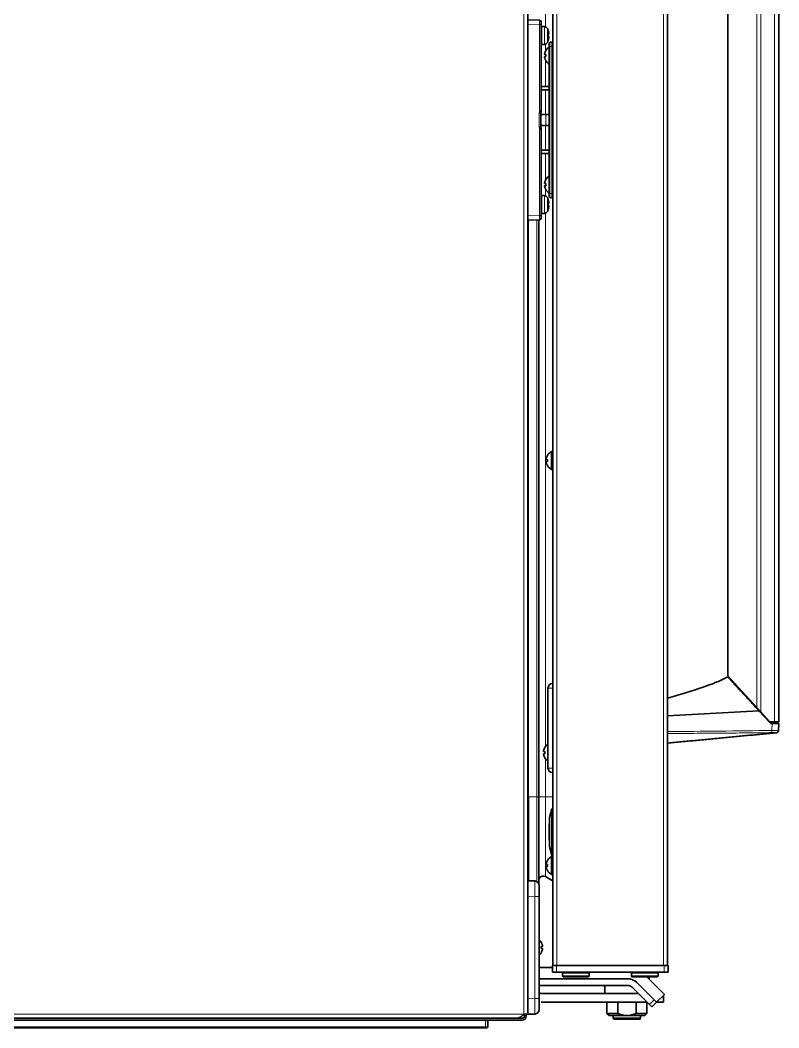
# Model space of a CAD drawing. Header units: millimetres. Extents: x -1803 to 2559, y -1143 to 2136.
# Drawn here: x 2214.7 to 2555.9, y 40.2 to 493.1 of the extents above; entities that cross this region are included whole.
import ezdxf

# ---------------------------------------------------------------- set-up
doc = ezdxf.new("R2010")
doc.units = ezdxf.units.MM

msp = doc.modelspace()

# ---------------------------------------------------------------- linework, layer by layer
at = {"linetype": 'Continuous', "lineweight": 13}
for p, q in [((2441.25, 939.8), (2441.25, 46.3)), ((2456.05, 828.17), (2456.05, 68.17)), ((2504.05, 828.17), (2504.05, 68.17)), ((2450.86, 729.7), (2450.86, 490.15)), ((2553.85, 177.67), (2553.85, 718.67)), ((2545.89, 184.18), (2545.89, 712.16)), ((2547.68, 714.12), (2547.68, 182.23)), ((2448.27, 491.07), (2443.05, 491.2)), ((2449.05, 491.07), (2448.27, 491.07)), ((2448.27, 491.07), (2448.27, 452.33)), ((2449.35, 482.2), (2449.35, 490.2)), ((2450.45, 482.2), (2450.45, 490.2)), ((2451.81, 483.08), (2451.81, 489.33)), ((2450.86, 482.25), (2450.86, 478.98)), ((2452.55, 481.19), (2453.54, 481.19)), ((2453.54, 481.19), (2454.25, 481.2)), ((2453.54, 415.16), (2453.54, 481.19)), ((2450.86, 477.67), (2450.86, 476.67)), ((2450.86, 475.35), (2450.86, 463.2)), ((2450.86, 461.7), (2450.86, 450.68)), ((2448.79, 451.37), (2448.01, 451.37)), ((2448.01, 451.37), (2448.01, 445.04)), ((2449.05, 452.33), (2448.27, 452.33)), ((2451.07, 445.67), (2451.07, 450.67)), ((2451.11, 445.67), (2451.11, 450.67)), ((2448.79, 445.04), (2448.01, 445.04)), ((2449.05, 444.08), (2448.27, 444.08)), ((2448.27, 444.08), (2448.27, 405.34)), ((2450.86, 445.68), (2450.86, 434.71)), ((2450.86, 433.2), (2450.86, 421)), ((2450.86, 419.68), (2450.86, 418.67)), ((2450.86, 417.36), (2450.86, 414.16)), ((2449.35, 406.2), (2449.35, 414.2)), ((2450.45, 406.2), (2450.45, 414.2)), ((2451.81, 407.08), (2451.81, 413.33)), ((2452.55, 415.16), (2453.54, 415.16)), ((2453.54, 415.16), (2454.25, 415.14)), ((2448.27, 405.34), (2443.05, 405.2)), ((2443.21, 403.21), (2443.21, 144)), ((2447.06, 403.31), (2447.06, 144)), ((2449.05, 405.34), (2448.27, 405.34)), ((2450.86, 406.26), (2450.86, 166.64)), ((2453.45, 295.17), (2453.45, 299.12)), ((2453.65, 295.17), (2453.65, 299.17)), ((2453.85, 295.17), (2453.85, 299.17)), ((2453.45, 291.23), (2453.45, 295.17)), ((2453.65, 291.17), (2453.65, 295.17)), ((2453.85, 291.17), (2453.85, 295.17)), ((2454.02, 192.91), (2452.05, 192.91)), ((2454.25, 192.91), (2454.02, 192.91)), ((2454.02, 192.91), (2454.02, 156.94)), ((2552.86, 176.92), (2552.75, 173.85)), ((2554.78, 172.89), (2554.84, 172.83)), ((2450.86, 161.21), (2450.86, 144)), ((2454.02, 156.94), (2452.05, 156.94)), ((2454.02, 156.94), (2454.25, 156.94)), ((2443.21, 144), (2443.05, 144)), ((2447.06, 144), (2443.21, 144)), ((2447.9, 144), (2447.06, 144)), ((2447.06, 144), (2447.06, 105.93)), ((2447.9, 144), (2450.86, 144)), ((2450.86, 144), (2450.86, 108.2)), ((2454.25, 144), (2450.86, 144)), ((2453.45, 113.17), (2453.45, 117.12)), ((2453.65, 113.17), (2453.65, 117.17)), ((2453.85, 113.17), (2453.85, 117.17)), ((2453.45, 109.23), (2453.45, 113.17)), ((2453.65, 109.17), (2453.65, 113.17)), ((2453.85, 109.17), (2453.85, 113.17)), ((2446.12, 99.2), (2443.05, 99.31)), ((2448.05, 99.2), (2446.12, 99.2)), ((2446.12, 99.2), (2446.12, 53.41)), ((2455.85, 68.17), (2455.85, 65.17)), ((2504.25, 65.17), (2504.25, 68.17)), ((2446.12, 53.41), (2443.05, 53.3)), ((2448.05, 53.41), (2446.12, 53.41)), ((2497.68, 50.64), (2499.8, 52.76)), ((2499.05, 53.5), (2499.05, 53.53)), ((1924.85, 46.3), (2441.25, 46.3)), ((2423.95, 40.69), (2424, 43.7)), ((2493.7, 44.67), (2481.4, 44.67)), ((1998.06, 40.69), (2423.95, 40.69)), ((2423.95, 40.69), (2423.95, 40.2))]:
    msp.add_line(p, q, dxfattribs=at)
at = {"linetype": 'Continuous', "lineweight": 35}
for p, q in [((2443.05, 846.79), (2443.05, 100.15)), ((2454.25, 828.17), (2454.25, 68.17)), ((2505.85, 828.17), (2505.85, 68.17)), ((2555.85, 718.67), (2555.85, 177.67)), ((2532.85, 697.94), (2532.85, 198.41)), ((2448.27, 493.07), (2443.05, 493.2)), ((2449.05, 492.27), (2449.05, 491.07)), ((2449.05, 491.07), (2449.05, 452.33)), ((2450.45, 490.2), (2449.35, 490.2)), ((2452.05, 488.7), (2452.06, 488.7)), ((2449.35, 482.2), (2450.45, 482.2)), ((2452.06, 483.7), (2452.05, 483.7)), ((2452.55, 481.19), (2452.55, 482.19)), ((2452.55, 415.16), (2452.55, 481.19)), ((2453.54, 483.19), (2454.25, 483.2)), ((2451.07, 479.47), (2451.11, 479.47)), ((2451.11, 474.87), (2451.07, 474.87)), ((2452.55, 463.2), (2449.05, 463.2)), ((2452.55, 461.7), (2449.05, 461.7)), ((2448.79, 445.04), (2448.79, 451.37)), ((2448.79, 450.67), (2451.07, 450.67)), ((2451.11, 450.67), (2451.07, 450.67)), ((2451.11, 450.67), (2452.55, 450.67)), ((2451.07, 445.67), (2448.79, 445.67)), ((2449.05, 444.08), (2449.05, 405.34)), ((2451.11, 445.67), (2451.07, 445.67)), ((2452.55, 445.67), (2451.11, 445.67)), ((2452.55, 434.7), (2449.05, 434.7)), ((2452.55, 433.2), (2449.05, 433.2)), ((2451.07, 421.47), (2451.11, 421.47)), ((2451.11, 416.87), (2451.07, 416.87)), ((2450.45, 414.2), (2449.35, 414.2)), ((2452.05, 412.7), (2452.06, 412.7)), ((2452.55, 414.16), (2452.55, 415.16)), ((2453.54, 413.16), (2454.25, 413.14)), ((2452.06, 407.7), (2452.05, 407.7)), ((2448.27, 403.34), (2443.05, 403.2)), ((2447.9, 403.34), (2447.9, 144)), ((2449.05, 405.34), (2449.05, 404.14)), ((2449.35, 406.2), (2450.45, 406.2)), ((2453.85, 299.17), (2453.65, 299.17)), ((2451.77, 297.47), (2451.81, 297.47)), ((2451.81, 292.87), (2451.77, 292.87)), ((2453.65, 291.17), (2453.85, 291.17)), ((2454.02, 194.9), (2454.25, 194.91)), ((2545.89, 184.18), (2532.85, 198.41)), ((2534.26, 196.88), (2534.25, 196.4)), ((2452.05, 156.94), (2452.05, 192.91)), ((2505.85, 180.42), (2546.85, 182.71)), ((2545.89, 184.18), (2547.68, 182.23)), ((2546.85, 182.71), (2551.73, 177.41)), ((2547.68, 182.23), (2551.85, 177.67)), ((2550.46, 179.2), (2550.45, 178.79)), ((2553.85, 177.67), (2551.85, 177.67)), ((2552.86, 176.92), (2552.83, 176.92)), ((2552.86, 176.92), (2555.85, 176.92)), ((2553.15, 177.67), (2553.15, 176.92)), ((2555.85, 177.67), (2553.85, 177.67)), ((2554.65, 177.67), (2554.65, 176.92)), ((2555.85, 176.92), (2555.75, 173.85)), ((2555.75, 173.85), (2555.74, 173.79)), ((2450.57, 166.22), (2450.61, 166.22)), ((2450.61, 161.62), (2450.57, 161.62)), ((2454.25, 154.94), (2454.02, 154.94)), ((2443.21, 144), (2443.21, 106.3)), ((2447.9, 144), (2447.9, 104.96)), ((2453.75, 138.67), (2452.75, 134.67)), ((2454.25, 138.67), (2453.75, 138.67)), ((2453.75, 128.17), (2453.75, 138.67)), ((2452.55, 131.67), (2452.55, 128.17)), ((2452.75, 121.67), (2452.75, 134.67)), ((2452.55, 128.17), (2452.55, 124.67)), ((2453.75, 117.67), (2453.75, 128.17)), ((2452.75, 121.67), (2453.75, 117.67)), ((2451.77, 115.47), (2451.81, 115.47)), ((2453.85, 117.17), (2453.65, 117.17)), ((2453.75, 117.67), (2454.25, 117.67)), ((2451.81, 110.87), (2451.77, 110.87)), ((2453.65, 109.17), (2453.85, 109.17)), ((2446.12, 106.2), (2443.05, 106.3)), ((2448.05, 104.2), (2448.05, 99.2)), ((2443.05, 99.31), (2443.05, 100.3)), ((2443.05, 99.31), (2443.05, 53.3)), ((2448.05, 99.2), (2448.05, 53.41)), ((2449, 78.6), (2449.03, 78.6)), ((2449.03, 74), (2449, 74)), ((2454.05, 68.17), (2455.85, 68.17)), ((2454.05, 65.17), (2454.05, 68.17)), ((2455.85, 68.17), (2504.25, 68.17)), ((2504.25, 68.17), (2506.05, 68.17)), ((2506.05, 68.17), (2506.05, 65.17)), ((2448.05, 67.3), (2454.05, 67.3)), ((2455.85, 65.17), (2454.05, 65.17)), ((2504.25, 65.17), (2455.85, 65.17)), ((2458.8, 65.17), (2458.55, 64.92)), ((2458.55, 64.92), (2458.55, 63.42)), ((2458.55, 64.92), (2470.55, 64.92)), ((2470.55, 63.42), (2458.55, 63.42)), ((2458.55, 63.42), (2458.8, 63.17)), ((2470.55, 64.92), (2470.3, 65.17)), ((2470.3, 63.17), (2470.55, 63.42)), ((2470.55, 63.42), (2470.55, 64.92)), ((2489.8, 65.17), (2489.55, 64.92)), ((2489.55, 64.92), (2501.55, 64.92)), ((2489.55, 64.92), (2489.55, 63.42)), ((2501.55, 63.42), (2489.55, 63.42)), ((2489.55, 63.42), (2489.8, 63.17)), ((2501.55, 64.92), (2501.3, 65.17)), ((2501.3, 63.17), (2501.55, 63.42)), ((2501.55, 63.42), (2501.55, 64.92)), ((2506.05, 65.17), (2504.25, 65.17)), ((2448.25, 62.3), (2487.77, 62.3)), ((2448.25, 59.3), (2487.77, 59.3)), ((2470.3, 63.17), (2458.8, 63.17)), ((2477.55, 59.3), (2477.55, 55.7)), ((2487.8, 62.3), (2487.77, 62.3)), ((2501.3, 63.17), (2489.8, 63.17)), ((2492.01, 60.55), (2499.8, 52.76)), ((2492.04, 60.55), (2500.87, 51.71)), ((2496.48, 63.17), (2504.41, 55.25)), ((2497.55, 62.1), (2497.55, 63.17)), ((2449.05, 55.7), (2492.61, 55.7)), ((2489.89, 58.42), (2497.68, 50.64)), ((2496.85, 55.7), (2496.88, 55.7)), ((2500.87, 51.71), (2504.41, 55.25)), ((2503.95, 55.7), (2504.05, 55.7)), ((2504.05, 55.6), (2504.05, 55.7)), ((2504.05, 51.7), (2504.05, 54.89)), ((2443.05, 52.46), (2443.05, 53.3)), ((2443.05, 52.47), (2443.05, 46.3)), ((2448.05, 53.41), (2448.05, 48.41)), ((2496.61, 51.7), (2449.05, 51.7)), ((2478.55, 51.7), (2478.55, 46.7)), ((2483.43, 46.7), (2483.43, 51.7)), ((2491.68, 51.7), (2491.68, 46.7)), ((2496.55, 46.7), (2496.55, 51.7)), ((2498.74, 49.58), (2497.68, 50.64)), ((2498.74, 49.58), (2500.86, 51.7)), ((2499.8, 52.76), (2500.86, 51.7)), ((2504.05, 51.7), (2500.85, 51.7)), ((2441.25, 46.3), (2443.05, 46.3)), ((2441.45, 46.3), (2441.45, 45.5)), ((2442.25, 46.3), (2442.25, 45.5)), ((2446.12, 46.41), (2443.05, 46.3)), ((2478.55, 46.7), (2483.43, 46.7)), ((2478.55, 46.7), (2479.55, 45.7)), ((2487.55, 45.7), (2479.55, 45.7)), ((2481.4, 45.7), (2481.4, 44.67)), ((2495.55, 45.7), (2487.55, 45.7)), ((2491.68, 46.7), (2496.55, 46.7)), ((2493.7, 44.67), (2493.7, 45.7)), ((2495.55, 45.7), (2496.55, 46.7)), ((2440.45, 43.7), (1924.65, 43.7)), ((1928.32, 44.5), (2437.79, 44.5)), ((2425, 43.7), (2424.95, 40.69)), ((2440.45, 44.5), (2437.79, 44.5)), ((2481.9, 44.17), (2487.55, 44.17)), ((2487.55, 44.17), (2493.2, 44.17)), ((2423.95, 40.2), (1998.06, 40.2)), ((2424.45, 40.2), (2423.95, 40.2))]:
    msp.add_line(p, q, dxfattribs=at)
for centre, radius, start, end in [((2448.25, 492.27), 0.8, 0, 88.5), ((2449.35, 489.7), 0.5, 90, 126.8705), ((2450.45, 488.7), 1.5, 24.7199, 90), ((2445.45, 486.4), 7, 19.1821, 24.7199), ((2444.89, 486.2), 7.18, 359.9988, 3.9947), ((2444.89, 486.2), 7.18, 356.0053, 0.0012), ((2449.35, 482.7), 0.5, 233.1295, 270), ((2450.45, 483.7), 1.5, 270, 335.2801), ((2455.17, 476.97), 4.8, 123.0817, 148.4186), ((2445.45, 486), 7, 335.2801, 340.8179), ((2453.55, 482.19), 1, 91, 180), ((2454.86, 477.17), 3.78, 172.3959, 179.9965), ((2454.86, 477.17), 3.78, 180.0035, 187.6041), ((2455.17, 477.37), 4.8, 211.5837, 236.9181), ((2455.17, 418.97), 4.8, 123.0817, 148.4186), ((2454.86, 419.17), 3.78, 172.3959, 179.9965), ((2454.86, 419.17), 3.78, 180.0035, 187.6041), ((2455.17, 419.37), 4.8, 211.5837, 236.9181), ((2449.35, 413.7), 0.5, 90, 126.8705), ((2450.45, 412.7), 1.5, 24.7199, 90), ((2445.45, 410.4), 7, 19.1821, 24.7199), ((2453.55, 414.16), 1, 180, 269), ((2445.45, 410), 7, 335.2801, 340.8179), ((2444.89, 410.2), 7.18, 359.9988, 3.9947), ((2444.89, 410.2), 7.18, 356.0053, 0.0012), ((2448.25, 404.14), 0.8, 271.5, 0), ((2449.35, 406.7), 0.5, 233.1295, 270), ((2450.45, 407.7), 1.5, 270, 335.2801), ((2455.87, 294.97), 4.8, 120.3012, 148.4186), ((2453.65, 298.77), 0.4, 90, 120.3012), ((2453.85, 298.77), 0.4, 0, 90), ((2455.56, 295.17), 3.78, 172.3959, 179.9965), ((2455.56, 295.17), 3.78, 180.0035, 187.6041), ((2455.87, 295.37), 4.8, 211.5837, 239.6988), ((2453.65, 291.57), 0.4, 239.6988, 270), ((2453.85, 291.57), 0.4, 270, 0), ((2454.05, 192.91), 2, 91, 180), ((2552.83, 178.42), 1.5, 222.6146, 270), ((2554.74, 173.82), 1, 275.4124, 358), ((2454.67, 163.72), 4.8, 123.0817, 148.4186), ((2454.36, 163.92), 3.78, 172.3959, 179.9965), ((2454.36, 163.92), 3.78, 180.0035, 187.6041), ((2454.67, 164.12), 4.8, 211.5837, 236.9181), ((2454.05, 156.94), 2, 180, 269), ((2452.8, 131.67), 0.25, 101.5383, 180), ((2452.8, 124.67), 0.25, 180, 258.4617), ((2455.56, 113.17), 3.78, 172.3959, 179.9965), ((2455.87, 112.97), 4.8, 120.3012, 148.4186), ((2453.65, 116.77), 0.4, 90, 120.3012), ((2453.85, 116.77), 0.4, 0, 90), ((2455.56, 113.17), 3.78, 180.0035, 187.6041), ((2455.87, 113.37), 4.8, 211.5837, 239.6988), ((2453.65, 109.57), 0.4, 239.6988, 270), ((2453.85, 109.57), 0.4, 270, 0), ((2446.05, 104.2), 2, 0, 88), ((2449.9, 106.44), 2, 61.5697, 180), ((2430.34, 70.3), 43.1, 56.2944, 61.5697), ((2444.93, 76.1), 4.8, 31.5837, 50.3593), ((2444.93, 76.5), 4.8, 309.6406, 328.4186), ((2445.25, 76.3), 3.78, 0.0035, 7.6041), ((2445.25, 76.3), 3.78, 352.3959, 359.9965), ((2448.25, 65.3), 3, 266.1764, 270), ((2448.25, 65.3), 6, 268.0889, 270), ((2487.77, 56.3), 6, 45, 90), ((2487.77, 56.3), 3, 45, 90), ((2487.8, 56.3), 6, 45, 90), ((2449.05, 57.7), 2, 239.9991, 270), ((2440.45, 45.5), 1, 270, 0), ((2440.45, 45.5), 1.8, 270, 0), ((2446.05, 48.41), 2, 272, 0), ((2481.9, 44.67), 0.5, 180, 270), ((2493.2, 44.67), 0.5, 270, 0), ((2424.45, 40.7), 0.5, 270, 359)]:
    msp.add_arc(centre, radius, start, end, dxfattribs=at)
at = {"linetype": 'Continuous', "lineweight": 13}
for centre, major_axis, ratio, start_param, end_param in [((2448.25, 491.07), (0.02, 2), 0.010465, 4.71291, 6.283021), ((2453.55, 481.19), (-0.02, 2), 0.008724, 0.000076, 1.570568), ((2450.49, 451.4), (2.48, 0.07), 0.725498, 2.725571, 3.122058), ((2448.18, 452.06), (0.694, -0.398), 0.013012, 0.000427, 1.548078), ((2450.49, 445.01), (-2.48, 0.07), 0.725498, 0.019534, 0.416022), ((2448.18, 444.34), (0.694, 0.398), 0.013012, 4.735107, 6.283709), ((2453.55, 415.16), (0.02, 2), 0.008724, 1.571025, 3.141517), ((2448.25, 405.34), (-0.02, 2), 0.010465, 3.141757, 4.711868), ((2454.05, 192.91), (-0.03, 2), 0.01745, 0, 1.570492), ((2552.75, 173.88), (-0.013, 1), 0.00149, 3.171552, 4.67746), ((2554.75, 173.89), (-0.999, 0.035), 0.999958, 1.637092, 3.141593), ((2454.05, 156.94), (0.03, 2), 0.01745, 1.571101, 3.141593), ((2446.05, 99.19), (0.07, 7), 0.009959, 4.713359, 6.282937), ((2446.05, 53.41), (-0.07, 7), 0.009959, 3.141841, 4.711419), ((2423.95, 40.7), (-1, 0.01), 0.008724, 1.571025, 3.141517)]:
    msp.add_ellipse(centre, major_axis=major_axis, ratio=ratio, start_param=start_param, end_param=end_param, dxfattribs=at)
at = {"linetype": 'Continuous', "lineweight": 35}
for points, degree in [([(2452.39, 487.2), (2452.39, 487.27), (2452.37, 487.4), (2452.34, 487.59), (2452.3, 487.78), (2452.26, 487.97), (2452.21, 488.16), (2452.16, 488.34), (2452.11, 488.52), (2452.07, 488.64), (2452.05, 488.7)], 3), ([(2452.05, 486.7), (2452.07, 486.7), (2452.11, 486.7), (2452.16, 486.7), (2452.21, 486.7), (2452.26, 486.7), (2452.3, 486.7), (2452.34, 486.7), (2452.37, 486.7), (2452.39, 486.7), (2452.39, 486.7)], 3), ([(2452.39, 485.7), (2452.39, 485.7), (2452.37, 485.7), (2452.34, 485.7), (2452.3, 485.7), (2452.26, 485.7), (2452.21, 485.7), (2452.16, 485.7), (2452.11, 485.7), (2452.07, 485.7), (2452.05, 485.7)], 3), ([(2452.05, 483.7), (2452.07, 483.76), (2452.11, 483.88), (2452.16, 484.07), (2452.21, 484.25), (2452.26, 484.44), (2452.3, 484.63), (2452.34, 484.82), (2452.37, 485.01), (2452.39, 485.14), (2452.39, 485.2)], 3), ([(2452.39, 486.7), (2452.39, 486.74), (2452.4, 486.83), (2452.4, 486.96), (2452.4, 487.08), (2452.39, 487.16), (2452.39, 487.2)], 3), ([(2452.39, 485.2), (2452.39, 485.24), (2452.4, 485.33), (2452.4, 485.45), (2452.4, 485.58), (2452.39, 485.66), (2452.39, 485.7)], 3), ([(2450.56, 478.17), (2450.55, 478.15), (2450.55, 478.1), (2450.54, 478.02), (2450.54, 477.95), (2450.54, 477.88), (2450.54, 477.81), (2450.55, 477.74), (2450.55, 477.7), (2450.56, 477.67)], 3), ([(2450.56, 476.67), (2450.55, 476.65), (2450.55, 476.6), (2450.54, 476.53), (2450.54, 476.46), (2450.54, 476.39), (2450.54, 476.32), (2450.55, 476.24), (2450.55, 476.2), (2450.56, 476.17)], 3), ([(2450.56, 477.67), (2450.57, 477.67), (2450.6, 477.67), (2450.65, 477.67), (2450.71, 477.67), (2450.77, 477.67), (2450.84, 477.67), (2450.91, 477.67), (2451, 477.67), (2451.07, 477.67), (2451.11, 477.67)], 3), ([(2450.56, 476.17), (2450.57, 476.12), (2450.6, 476.01), (2450.65, 475.85), (2450.71, 475.69), (2450.77, 475.53), (2450.84, 475.38), (2450.91, 475.23), (2451, 475.06), (2451.07, 474.94), (2451.11, 474.87)], 3), ([(2448.79, 451.37), (2448.79, 451.52), (2448.88, 451.67)], 2), ([(2448.88, 451.67), (2449.07, 452.01), (2449.05, 452.42)], 2), ([(2448.88, 444.74), (2448.8, 444.88), (2448.79, 445.04)], 2), ([(2449.04, 444.09), (2449.06, 444.44), (2448.87, 444.74)], 2), ([(2450.56, 420.17), (2450.55, 420.15), (2450.55, 420.1), (2450.54, 420.02), (2450.54, 419.95), (2450.54, 419.88), (2450.54, 419.81), (2450.55, 419.74), (2450.55, 419.7), (2450.56, 419.67)], 3), ([(2450.56, 418.67), (2450.55, 418.65), (2450.55, 418.6), (2450.54, 418.53), (2450.54, 418.46), (2450.54, 418.39), (2450.54, 418.32), (2450.55, 418.24), (2450.55, 418.2), (2450.56, 418.17)], 3), ([(2450.56, 419.67), (2450.57, 419.67), (2450.6, 419.67), (2450.65, 419.67), (2450.71, 419.67), (2450.77, 419.67), (2450.84, 419.67), (2450.91, 419.67), (2451, 419.67), (2451.07, 419.67), (2451.11, 419.67)], 3), ([(2450.56, 418.17), (2450.57, 418.12), (2450.6, 418.01), (2450.65, 417.85), (2450.71, 417.69), (2450.77, 417.53), (2450.84, 417.38), (2450.91, 417.23), (2451, 417.06), (2451.07, 416.94), (2451.11, 416.87)], 3), ([(2452.39, 411.2), (2452.39, 411.27), (2452.37, 411.4), (2452.34, 411.59), (2452.3, 411.78), (2452.26, 411.97), (2452.21, 412.16), (2452.16, 412.34), (2452.11, 412.52), (2452.07, 412.64), (2452.05, 412.7)], 3), ([(2452.05, 410.7), (2452.07, 410.7), (2452.11, 410.7), (2452.16, 410.7), (2452.21, 410.7), (2452.26, 410.7), (2452.3, 410.7), (2452.34, 410.7), (2452.37, 410.7), (2452.39, 410.7), (2452.39, 410.7)], 3), ([(2452.39, 409.7), (2452.39, 409.7), (2452.37, 409.7), (2452.34, 409.7), (2452.3, 409.7), (2452.26, 409.7), (2452.21, 409.7), (2452.16, 409.7), (2452.11, 409.7), (2452.07, 409.7), (2452.05, 409.7)], 3), ([(2452.05, 407.7), (2452.07, 407.76), (2452.11, 407.88), (2452.16, 408.07), (2452.21, 408.25), (2452.26, 408.44), (2452.3, 408.63), (2452.34, 408.82), (2452.37, 409.01), (2452.39, 409.14), (2452.39, 409.2)], 3), ([(2452.39, 410.7), (2452.39, 410.74), (2452.4, 410.83), (2452.4, 410.96), (2452.4, 411.08), (2452.39, 411.16), (2452.39, 411.2)], 3), ([(2452.39, 409.2), (2452.39, 409.24), (2452.4, 409.33), (2452.4, 409.45), (2452.4, 409.58), (2452.39, 409.66), (2452.39, 409.7)], 3), ([(2451.26, 296.17), (2451.25, 296.15), (2451.25, 296.1), (2451.24, 296.02), (2451.24, 295.95), (2451.24, 295.88), (2451.24, 295.81), (2451.25, 295.74), (2451.25, 295.7), (2451.26, 295.67)], 3), ([(2451.26, 294.67), (2451.25, 294.65), (2451.25, 294.6), (2451.24, 294.53), (2451.24, 294.46), (2451.24, 294.39), (2451.24, 294.32), (2451.25, 294.24), (2451.25, 294.2), (2451.26, 294.17)], 3), ([(2451.26, 295.67), (2451.27, 295.67), (2451.3, 295.67), (2451.35, 295.67), (2451.41, 295.67), (2451.47, 295.67), (2451.54, 295.67), (2451.61, 295.67), (2451.7, 295.67), (2451.77, 295.67), (2451.81, 295.67)], 3), ([(2451.26, 294.17), (2451.27, 294.12), (2451.3, 294.01), (2451.35, 293.85), (2451.41, 293.69), (2451.47, 293.53), (2451.54, 293.38), (2451.61, 293.23), (2451.7, 293.06), (2451.77, 292.94), (2451.81, 292.87)], 3), ([(2505.85, 168.17), (2554.84, 172.83)], 1), ([(2450.06, 164.92), (2450.05, 164.9), (2450.05, 164.85), (2450.04, 164.77), (2450.04, 164.7), (2450.04, 164.63), (2450.04, 164.56), (2450.05, 164.49), (2450.05, 164.45), (2450.06, 164.42)], 3), ([(2450.06, 163.42), (2450.05, 163.4), (2450.05, 163.35), (2450.04, 163.28), (2450.04, 163.21), (2450.04, 163.14), (2450.04, 163.07), (2450.05, 162.99), (2450.05, 162.95), (2450.06, 162.92)], 3), ([(2450.06, 164.42), (2450.07, 164.42), (2450.1, 164.42), (2450.15, 164.42), (2450.21, 164.42), (2450.27, 164.42), (2450.34, 164.42), (2450.41, 164.42), (2450.5, 164.42), (2450.57, 164.42), (2450.61, 164.42)], 3), ([(2450.06, 162.92), (2450.07, 162.87), (2450.1, 162.76), (2450.15, 162.6), (2450.21, 162.44), (2450.27, 162.28), (2450.34, 162.13), (2450.41, 161.98), (2450.5, 161.81), (2450.57, 161.69), (2450.61, 161.62)], 3), ([(2451.26, 114.17), (2451.25, 114.15), (2451.25, 114.1), (2451.24, 114.02), (2451.24, 113.95), (2451.24, 113.88), (2451.24, 113.81), (2451.25, 113.74), (2451.25, 113.7), (2451.26, 113.67)], 3), ([(2451.26, 113.67), (2451.27, 113.67), (2451.3, 113.67), (2451.35, 113.67), (2451.41, 113.67), (2451.47, 113.67), (2451.54, 113.67), (2451.61, 113.67), (2451.7, 113.67), (2451.77, 113.67), (2451.81, 113.67)], 3), ([(2451.26, 112.67), (2451.25, 112.65), (2451.25, 112.6), (2451.24, 112.53), (2451.24, 112.46), (2451.24, 112.39), (2451.24, 112.32), (2451.25, 112.24), (2451.25, 112.2), (2451.26, 112.17)], 3), ([(2451.26, 112.17), (2451.27, 112.12), (2451.3, 112.01), (2451.35, 111.85), (2451.41, 111.69), (2451.47, 111.53), (2451.54, 111.38), (2451.61, 111.23), (2451.7, 111.06), (2451.77, 110.94), (2451.81, 110.87)], 3), ([(2449.55, 77.3), (2449.54, 77.36), (2449.51, 77.47), (2449.45, 77.63), (2449.4, 77.79), (2449.34, 77.94), (2449.27, 78.09), (2449.2, 78.25), (2449.11, 78.42), (2449.04, 78.54), (2449, 78.6)], 3), ([(2449.55, 76.8), (2449.55, 76.83), (2449.56, 76.87), (2449.56, 76.95), (2449.56, 77.02), (2449.56, 77.09), (2449.56, 77.16), (2449.56, 77.23), (2449.55, 77.28), (2449.55, 77.3)], 3), ([(2449.55, 75.8), (2449.54, 75.8), (2449.51, 75.8), (2449.45, 75.8), (2449.4, 75.8), (2449.34, 75.8), (2449.27, 75.8), (2449.2, 75.8), (2449.11, 75.8), (2449.04, 75.8), (2449, 75.8)], 3), ([(2449.55, 75.3), (2449.55, 75.33), (2449.56, 75.38), (2449.56, 75.45), (2449.57, 75.53), (2449.56, 75.6), (2449.56, 75.67), (2449.56, 75.73), (2449.55, 75.78), (2449.55, 75.8)], 3), ([(2437.79, 44.5), (2437.88, 44.5), (2438.08, 44.51), (2438.37, 44.56), (2438.66, 44.64), (2438.94, 44.74), (2439.23, 44.87), (2439.52, 45.03), (2439.81, 45.2), (2440.1, 45.4), (2440.39, 45.61), (2440.68, 45.84), (2440.97, 46.07), (2441.16, 46.22), (2441.25, 46.3)], 3)]:
    msp.add_open_spline(points, degree=degree, dxfattribs=at)
for points, knots in [([(2451.11, 479.47), (2450.98, 479.27), (2450.88, 479.06), (2450.74, 478.74), (2450.7, 478.63), (2450.62, 478.4), (2450.59, 478.29), (2450.56, 478.17)], [0, 0, 0, 0, 0.5, 0.5, 0.75, 0.75, 1, 1, 1, 1]), ([(2451.11, 476.67), (2450.98, 476.67), (2450.88, 476.67), (2450.74, 476.67), (2450.7, 476.67), (2450.62, 476.67), (2450.59, 476.67), (2450.56, 476.67)], [0, 0, 0, 0, 0.5, 0.5, 0.75, 0.75, 1, 1, 1, 1]), ([(2449.02, 452.13), (2449.02, 452.14), (2449.03, 452.15), (2449.04, 452.19), (2449.04, 452.22), (2449.05, 452.27), (2449.05, 452.3), (2449.05, 452.33)], [0, 0, 0, 0, 0.161865, 0.161865, 0.580932, 0.580932, 1, 1, 1, 1]), ([(2451.11, 421.47), (2450.98, 421.27), (2450.88, 421.06), (2450.74, 420.74), (2450.7, 420.63), (2450.62, 420.4), (2450.59, 420.29), (2450.56, 420.17)], [0, 0, 0, 0, 0.5, 0.5, 0.75, 0.75, 1, 1, 1, 1]), ([(2451.11, 418.67), (2450.98, 418.67), (2450.88, 418.67), (2450.74, 418.67), (2450.7, 418.67), (2450.62, 418.67), (2450.59, 418.67), (2450.56, 418.67)], [0, 0, 0, 0, 0.5, 0.5, 0.75, 0.75, 1, 1, 1, 1]), ([(2451.81, 297.47), (2451.68, 297.27), (2451.58, 297.06), (2451.44, 296.74), (2451.4, 296.63), (2451.32, 296.4), (2451.29, 296.29), (2451.26, 296.17)], [0, 0, 0, 0, 0.5, 0.5, 0.75, 0.75, 1, 1, 1, 1]), ([(2451.81, 294.67), (2451.68, 294.67), (2451.58, 294.67), (2451.44, 294.67), (2451.4, 294.67), (2451.32, 294.67), (2451.29, 294.67), (2451.26, 294.67)], [0, 0, 0, 0, 0.5, 0.5, 0.75, 0.75, 1, 1, 1, 1]), ([(2532.85, 197.92), (2531.27, 197.11), (2527.66, 195.39), (2518.65, 192.17), (2511.24, 189.82), (2505.85, 188.42)], [0, 0, 0, 0, 0.185549, 0.419077, 1, 1, 1, 1]), ([(2532.85, 197.92), (2532.85, 197.92), (2532.87, 197.91), (2532.93, 197.83), (2533.01, 197.75), (2533.08, 197.68), (2533.11, 197.64), (2533.15, 197.59), (2533.18, 197.56), (2533.2, 197.55), (2533.27, 197.47), (2533.34, 197.39), (2533.48, 197.24), (2533.56, 197.15), (2533.82, 196.87), (2534.02, 196.66), (2534.26, 196.39), (2534.29, 196.36), (2534.35, 196.3), (2534.37, 196.27), (2534.46, 196.18), (2534.52, 196.11), (2534.7, 195.92), (2534.82, 195.78), (2535.2, 195.37), (2535.47, 195.07), (2536.05, 194.45), (2536.35, 194.13), (2536.82, 193.61), (2536.98, 193.44), (2537.18, 193.22), (2537.22, 193.17), (2537.31, 193.08), (2537.43, 192.95), (2537.55, 192.81), (2537.97, 192.36), (2538.32, 191.98), (2539.02, 191.22), (2539.38, 190.83), (2540.11, 190.04), (2540.48, 189.63), (2541.24, 188.81), (2541.62, 188.39), (2542.11, 187.86), (2542.21, 187.76), (2542.4, 187.54), (2542.5, 187.44), (2542.8, 187.11), (2543, 186.9), (2543.59, 186.25), (2543.99, 185.81), (2544.8, 184.94), (2545.21, 184.49), (2546.03, 183.6), (2546.44, 183.16), (2546.85, 182.71)], [0, 0, 0, 0, 0.03125, 0.0625, 0.09375, 0.09375, 0.109375, 0.117187, 0.117187, 0.125, 0.125, 0.15625, 0.15625, 0.1875, 0.1875, 0.25, 0.25, 0.257812, 0.257812, 0.265625, 0.265625, 0.28125, 0.28125, 0.3125, 0.3125, 0.375, 0.375, 0.4375, 0.4375, 0.46875, 0.46875, 0.476562, 0.476562, 0.484375, 0.5, 0.5, 0.5625, 0.5625, 0.625, 0.625, 0.6875, 0.6875, 0.75, 0.75, 0.765625, 0.765625, 0.78125, 0.78125, 0.8125, 0.8125, 0.875, 0.875, 0.9375, 0.9375, 1, 1, 1, 1]), ([(2450.61, 166.22), (2450.48, 166.02), (2450.38, 165.81), (2450.24, 165.49), (2450.2, 165.38), (2450.12, 165.15), (2450.09, 165.04), (2450.06, 164.92)], [0, 0, 0, 0, 0.5, 0.5, 0.75, 0.75, 1, 1, 1, 1]), ([(2450.61, 163.42), (2450.48, 163.42), (2450.38, 163.42), (2450.24, 163.42), (2450.2, 163.42), (2450.12, 163.42), (2450.09, 163.42), (2450.06, 163.42)], [0, 0, 0, 0, 0.5, 0.5, 0.75, 0.75, 1, 1, 1, 1]), ([(2451.81, 115.47), (2451.68, 115.27), (2451.58, 115.06), (2451.44, 114.74), (2451.4, 114.63), (2451.32, 114.4), (2451.29, 114.29), (2451.26, 114.17)], [0, 0, 0, 0, 0.5, 0.5, 0.75, 0.75, 1, 1, 1, 1]), ([(2451.81, 112.67), (2451.68, 112.67), (2451.58, 112.67), (2451.44, 112.67), (2451.4, 112.67), (2451.32, 112.67), (2451.29, 112.67), (2451.26, 112.67)], [0, 0, 0, 0, 0.5, 0.5, 0.75, 0.75, 1, 1, 1, 1]), ([(2449, 76.8), (2449.12, 76.8), (2449.23, 76.8), (2449.37, 76.8), (2449.41, 76.8), (2449.49, 76.8), (2449.52, 76.8), (2449.55, 76.8)], [0, 0, 0, 0, 0.5, 0.5, 0.75, 0.75, 1, 1, 1, 1]), ([(2449, 74), (2449.12, 74.21), (2449.23, 74.42), (2449.37, 74.74), (2449.41, 74.85), (2449.49, 75.07), (2449.52, 75.19), (2449.55, 75.3)], [0, 0, 0, 0, 0.5, 0.5, 0.75, 0.75, 1, 1, 1, 1]), ([(2487.55, 45.7), (2487.2, 45.7), (2486.85, 45.73), (2486.45, 45.78), (2486.4, 45.79), (2486.31, 45.8), (2486.27, 45.81), (2486.14, 45.83), (2485.87, 45.87), (2485.61, 45.93), (2485.09, 46.07), (2484.75, 46.17), (2484.08, 46.42), (2483.76, 46.55), (2483.43, 46.7)], [0, 0, 0, 0, 0.25, 0.25, 0.28125, 0.28125, 0.3125, 0.3125, 0.375, 0.5, 0.5, 0.75, 0.75, 1, 1, 1, 1]), ([(2491.68, 46.7), (2491.36, 46.56), (2491.03, 46.42), (2490.37, 46.18), (2490.03, 46.07), (2489.59, 45.96), (2489.5, 45.94), (2489.37, 45.91), (2489.33, 45.9), (2489.24, 45.88), (2489.02, 45.83), (2488.8, 45.8), (2488.26, 45.73), (2487.91, 45.7), (2487.55, 45.7)], [0, 0, 0, 0, 0.25, 0.25, 0.5, 0.5, 0.5625, 0.5625, 0.59375, 0.59375, 0.625, 0.75, 0.75, 1, 1, 1, 1])]:
    msp.add_open_spline(points, degree=3, knots=knots, dxfattribs=at)
at = {"linetype": 'Continuous', "lineweight": 13}
for points, knots in [([(2448.27, 452.33), (2448.27, 452.31), (2448.27, 452.28), (2448.27, 452.24), (2448.26, 452.22), (2448.25, 452.17), (2448.24, 452.15), (2448.23, 452.1), (2448.22, 452.08), (2448.21, 452.06)], [0, 0, 0, 0, 0.25, 0.25, 0.5, 0.5, 0.75, 0.75, 1, 1, 1, 1]), ([(2448.21, 444.34), (2448.22, 444.32), (2448.23, 444.3), (2448.24, 444.26), (2448.25, 444.24), (2448.26, 444.19), (2448.27, 444.17), (2448.27, 444.12), (2448.27, 444.1), (2448.27, 444.08)], [0, 0, 0, 0, 0.25, 0.25, 0.5, 0.5, 0.75, 0.75, 1, 1, 1, 1]), ([(2505.85, 173.34), (2513.67, 173.41), (2521.49, 173.48), (2537.12, 173.65), (2544.94, 173.75), (2552.75, 173.85)], [0, 0, 0, 0, 0.5, 0.5, 1, 1, 1, 1]), ([(2505.85, 172.5), (2505.98, 172.5), (2506.1, 172.5), (2506.34, 172.5), (2506.71, 172.5), (2507.56, 172.5), (2509.27, 172.51), (2512.69, 172.53), (2515.63, 172.54), (2521.49, 172.58), (2525.4, 172.61), (2533.22, 172.67), (2537.13, 172.71), (2544.95, 172.79), (2548.86, 172.83), (2552.76, 172.88)], [0, 0, 0, 0, 0.007812, 0.007812, 0.015625, 0.03125, 0.0625, 0.125, 0.25, 0.25, 0.5, 0.5, 0.75, 0.75, 1, 1, 1, 1]), ([(2555.75, 173.85), (2555.75, 173.85), (2555.74, 173.85), (2555.73, 173.85), (2555.72, 173.85), (2555.71, 173.85), (2555.7, 173.85), (2555.67, 173.85), (2555.62, 173.85), (2555.56, 173.85), (2555.5, 173.85), (2555.48, 173.85), (2555.45, 173.85), (2555.44, 173.85), (2555.41, 173.85), (2555.36, 173.84), (2555.24, 173.84), (2555.13, 173.84), (2555.01, 173.84), (2554.94, 173.84), (2554.8, 173.84), (2554.65, 173.84), (2554.42, 173.84), (2554.25, 173.84), (2554.14, 173.84), (2554.12, 173.84), (2554.08, 173.84), (2554.06, 173.84), (2553.99, 173.84), (2553.94, 173.84), (2553.81, 173.84), (2553.63, 173.84), (2553.44, 173.85), (2553.29, 173.85), (2553.22, 173.85), (2553.15, 173.85), (2553.1, 173.85), (2553.07, 173.85), (2552.95, 173.85), (2552.85, 173.85), (2552.75, 173.85)], [0, 0, 0, 0, 0.0625, 0.0625, 0.09375, 0.09375, 0.125, 0.125, 0.1875, 0.25, 0.25, 0.28125, 0.28125, 0.296875, 0.296875, 0.3125, 0.375, 0.4375, 0.4375, 0.5, 0.5, 0.5625, 0.625, 0.6875, 0.6875, 0.703125, 0.703125, 0.71875, 0.71875, 0.75, 0.75, 0.8125, 0.875, 0.875, 0.90625, 0.921875, 0.921875, 0.9375, 0.9375, 1, 1, 1, 1]), ([(2554.78, 172.89), (2554.78, 172.89), (2554.77, 172.89), (2554.76, 172.89), (2554.76, 172.89), (2554.75, 172.89), (2554.74, 172.89), (2554.71, 172.89), (2554.67, 172.89), (2554.61, 172.89), (2554.59, 172.89), (2554.56, 172.89), (2554.55, 172.89), (2554.5, 172.89), (2554.47, 172.89), (2554.36, 172.89), (2554.27, 172.89), (2554.09, 172.89), (2553.99, 172.89), (2553.82, 172.89), (2553.77, 172.89), (2553.68, 172.89), (2553.65, 172.89), (2553.59, 172.89), (2553.56, 172.89), (2553.41, 172.89), (2553.29, 172.89), (2553.13, 172.89), (2553.09, 172.89), (2553.03, 172.89), (2553, 172.89), (2552.9, 172.88), (2552.83, 172.88), (2552.76, 172.88)], [0, 0, 0, 0, 0.0625, 0.0625, 0.09375, 0.09375, 0.125, 0.125, 0.25, 0.25, 0.28125, 0.28125, 0.3125, 0.3125, 0.375, 0.375, 0.5, 0.5, 0.625, 0.625, 0.6875, 0.6875, 0.71875, 0.71875, 0.75, 0.75, 0.875, 0.875, 0.90625, 0.90625, 0.9375, 0.9375, 1, 1, 1, 1])]:
    msp.add_open_spline(points, degree=3, knots=knots, dxfattribs=at)

doc.saveas('drawing.dxf')
